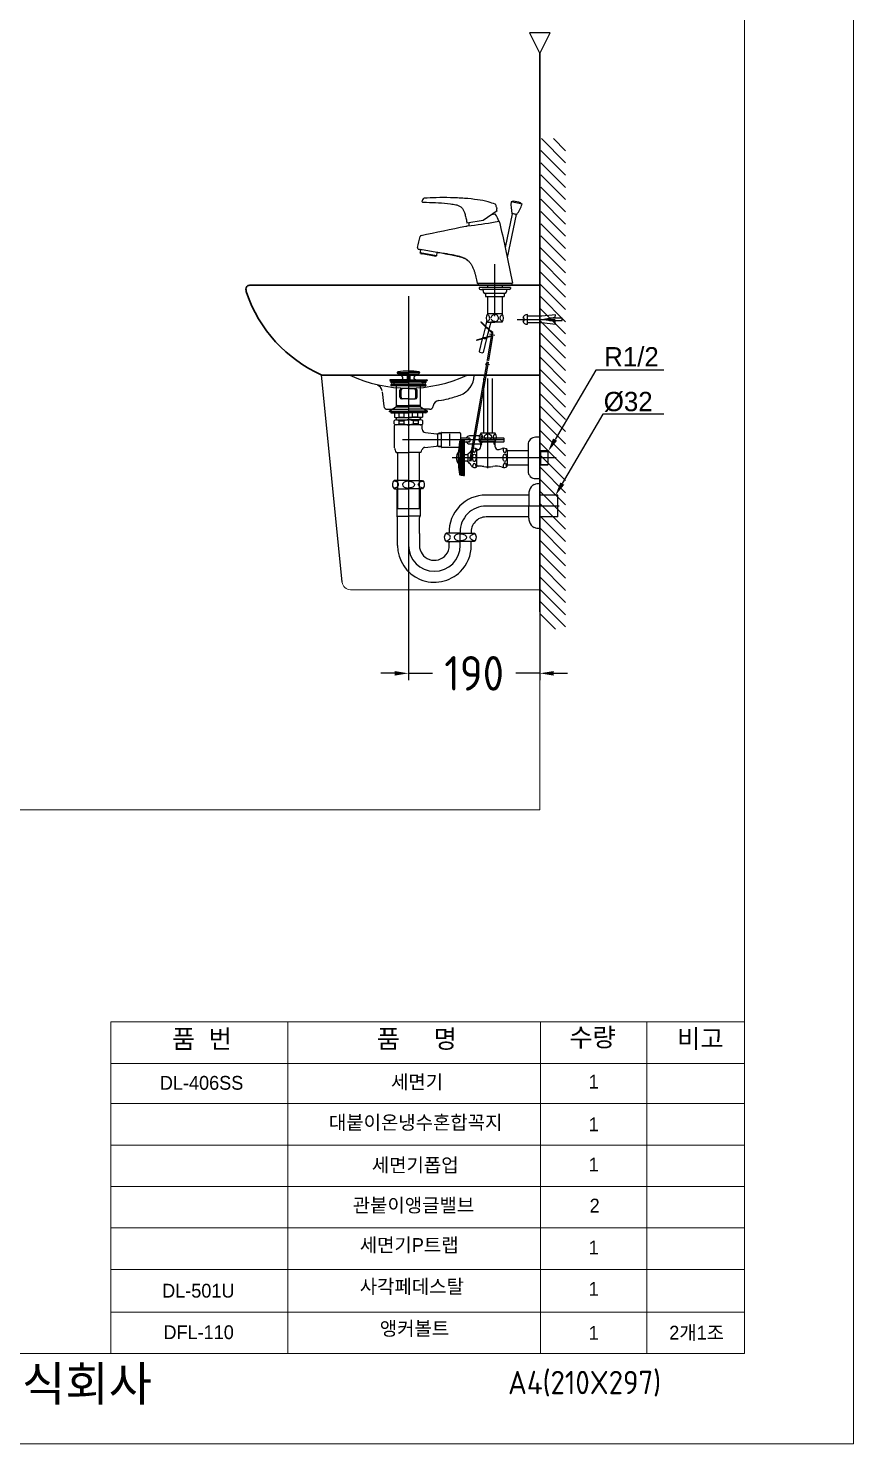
# Model space of a CAD drawing. Header units: millimetres. Extents: x 3662 to 6087, y -123 to 3307.
# Drawn here: x 4893 to 6087, y -123 to 1926 of the extents above; entities that cross this region are included whole.
import ezdxf
from ezdxf.lldxf.tags import DXFTag

# ---------------------------------------------------------------- set-up
doc = ezdxf.new("R2010")
doc.units = ezdxf.units.MM
doc.header["$LTSCALE"] = 0.1
doc.linetypes.add('DASHED', pattern=[0.75, 0.5, -0.25])
for name, color, linetype in [('001', 7, 'Continuous'), ('1', 1, 'Continuous'), ('3', 3, 'Continuous'), ('4', 4, 'Continuous'), ('6', 6, 'Continuous'), ('7', 7, 'Continuous'), ('CENTER', 2, 'CENTER'), ('CL', 2, 'CENTER'), ('D', 2, 'Continuous'), ('DEFAULT', 7, 'Continuous'), ('DWG', 7, 'Continuous'), ('HD', 2, 'HIDDEN'), ('MAIN', 7, 'Continuous')]:
    doc.layers.add(name, color=color, linetype=linetype)
for name, color, linetype, lineweight in [('AM_3', 6, 'HIDDEN', 15), ('c', 4, 'Continuous', 30), ('DIM', 3, 'Continuous', 15), ('YA', 140, 'Continuous', 15)]:
    doc.layers.add(name, color=color, linetype=linetype, lineweight=lineweight)
doc.styles.add('h', font='', dxfattribs={"height": 30})
doc.styles.get("Standard").update_dxf_attribs({"font": 'isocp.shx', "bigfont": 'whgtxt.shx'})
doc.styles.add('스타일1', font='txt.shx', dxfattribs={"bigfont": 'ghs.shx'})
doc.styles.get('h').set_extended_font_data('Haansoft Batang')
tags = doc.linetypes.add('CENTER', pattern=[50.8, 31.75, -6.35, 6.35, -6.35]).pattern_tags.tags
tags[10:11] = [DXFTag(74, 4), DXFTag(75, 0), DXFTag(340, '0'), DXFTag(46, 1.0), DXFTag(50, 0.0), DXFTag(44, 0.0), DXFTag(45, 0.0)]
tags[8:9] = [DXFTag(74, 4), DXFTag(75, 0), DXFTag(340, '0'), DXFTag(46, 1.0), DXFTag(50, 0.0), DXFTag(44, 0.0), DXFTag(45, 0.0)]
tags[6:7] = [DXFTag(74, 4), DXFTag(75, 0), DXFTag(340, '0'), DXFTag(46, 1.0), DXFTag(50, 0.0), DXFTag(44, 0.0), DXFTag(45, 0.0)]
tags[4:5] = [DXFTag(74, 4), DXFTag(75, 0), DXFTag(340, '0'), DXFTag(46, 1.0), DXFTag(50, 0.0), DXFTag(44, 0.0), DXFTag(45, 0.0)]
tags = doc.linetypes.add('HIDDEN', pattern=[9.525, 6.35, -3.175]).pattern_tags.tags
tags[6:7] = [DXFTag(74, 4), DXFTag(75, 0), DXFTag(340, '0'), DXFTag(46, 1.0), DXFTag(50, 0.0), DXFTag(44, 0.0), DXFTag(45, 0.0)]
tags[4:5] = [DXFTag(74, 4), DXFTag(75, 0), DXFTag(340, '0'), DXFTag(46, 1.0), DXFTag(50, 0.0), DXFTag(44, 0.0), DXFTag(45, 0.0)]
doc.dimstyles.get("Standard").update_dxf_attribs({"dimscale": 10, "dimtxt": 3, "dimasz": 2, "dimexe": 1, "dimexo": 0, "dimgap": 1, "dimtad": 0, "dimtih": 1, "dimtoh": 1, "dimdec": 0, "dimdsep": 46, "dimtxsty": 'Standard', "dimcen": 2, "dimadec": 0, "dimazin": 0, "dimtfac": 1, "dimtdec": 4, "dimtmove": 0, "dimatfit": 3, "dimfxl": 0, "dimtolj": 1, "dimtzin": 0, "dimarcsym": 0})

# ---------------------------------------------------------------- blocks, each defined once
blk = doc.blocks.new('A$C06682C92')
at = {"layer": '6', "color": 0}
for p, q in [((45.5, 145), (45.5, 66)), ((51.9, 15.3), (51.9, 145)), ((58.2, 145), (58.2, 66)), ((58.2, 66), (41.4, 66)), ((62.4, 66), (58.2, 66)), ((11, 54), (11, 30)), ((11.6, 54.5), (12.4, 54.5)), ((12.4, 54.5), (12.9, 55)), ((12.4, 54.5), (12.4, 30)), ((12.9, 55), (12.9, 30)), ((12.9, 55), (16.1, 55)), ((12.9, 54.6), (16.4, 54.6)), ((12.9, 53.6), (16.4, 53.6)), ((12.9, 52.6), (16.4, 52.6)), ((12.9, 51.6), (16.4, 51.6)), ((12.9, 50.6), (16.4, 50.6)), ((12.9, 49.6), (16.4, 49.6)), ((12.9, 48.6), (16.4, 48.6)), ((12.9, 47.6), (16.4, 47.6)), ((12.9, 46.6), (16.4, 46.6)), ((12.9, 45.6), (16.4, 45.6)), ((12.9, 44.6), (16.4, 44.6)), ((12.9, 43.6), (16.4, 43.6)), ((12.9, 42.6), (16.4, 42.6)), ((12.9, 41.6), (16.4, 41.6)), ((16.4, 55.5), (17.9, 55.5)), ((16.4, 55.3), (16.4, 55.5)), ((16.4, 55.3), (16.4, 30)), ((17.9, 54.5), (17.9, 55.5)), ((17.9, 30), (17.9, 54.5)), ((27.9, 41.3), (27.3, 40.4)), ((36, 42), (36, 42.7)), ((36, 18), (36, 42)), ((36.9, 42), (36, 42)), ((36.9, 41.2), (36, 41.2)), ((36.9, 41.2), (38.2, 42.2)), ((36.9, 41.2), (36.9, 42)), ((41.4, 46.5), (41.4, 54)), ((62.4, 54), (41.4, 54)), ((42.6, 50), (41.4, 50)), ((42.6, 50), (41.4, 47.8)), ((42.6, 50), (42.6, 54)), ((61.1, 50), (61.1, 54)), ((62.4, 50), (61.1, 50)), ((61.1, 50), (62.4, 47.8)), ((62.4, 46.1), (62.4, 54)), ((79.9, 39.3), (79.9, 42)), ((109.9, 49), (109.9, 11)), ((126.9, 60), (120.9, 60)), ((126.9, 0), (126.9, 60)), ((150.4, 30), (0, 30)), ((11, 6), (11, 30)), ((12.4, 5.5), (12.4, 30)), ((12.9, 40.6), (16.4, 40.6)), ((12.9, 39.6), (16.4, 39.6)), ((12.9, 38.6), (16.4, 38.6)), ((12.9, 37.6), (16.4, 37.6)), ((12.9, 36.6), (16.4, 36.6)), ((12.9, 35.6), (16.4, 35.6)), ((12.9, 34.6), (16.4, 34.6)), ((12.9, 33.6), (16.4, 33.6)), ((12.9, 32.6), (16.4, 32.6)), ((12.9, 31.6), (16.4, 31.6)), ((12.9, 30.6), (16.4, 30.6)), ((12.9, 5), (12.9, 30)), ((12.9, 29.4), (16.4, 29.4)), ((12.9, 28.4), (16.4, 28.4)), ((12.9, 27.4), (16.4, 27.4)), ((12.9, 26.4), (16.4, 26.4)), ((12.9, 25.4), (16.4, 25.4)), ((12.9, 24.4), (16.4, 24.4)), ((12.9, 23.4), (16.4, 23.4)), ((12.9, 22.4), (16.4, 22.4)), ((12.9, 21.4), (16.4, 21.4)), ((16.4, 4.7), (16.4, 30)), ((23, 34.7), (17.9, 34.7)), ((17.9, 4.5), (17.9, 30)), ((23, 25.2), (17.9, 25.2)), ((23, 35.7), (23, 34.7)), ((23, 34.7), (23, 25.2)), ((23, 24.3), (23, 25.2)), ((109.9, 40.2), (79.9, 40.2)), ((79.9, 39.2), (79.9, 20.7)), ((79.9, 18), (79.9, 20.7)), ((137.9, 40.2), (126.9, 40.2)), ((126.9, 39.6), (126.9, 20.4)), ((128.4, 39.2), (127.4, 40.2)), ((127.4, 19.7), (128.4, 20.7)), ((128.4, 19.7), (128.4, 40.2)), ((128.4, 39.2), (138.9, 39.2)), ((128.4, 20.7), (138.9, 20.7)), ((138.9, 39.2), (137.9, 40.2)), ((137.9, 19.7), (138.9, 20.7)), ((138.8, 20.7), (138.8, 39.2)), ((11.6, 5.5), (12.4, 5.5)), ((12.4, 5.5), (12.9, 5)), ((12.9, 20.4), (16.4, 20.4)), ((12.9, 19.4), (16.4, 19.4)), ((12.9, 18.4), (16.4, 18.4)), ((12.9, 17.4), (16.4, 17.4)), ((12.9, 16.4), (16.4, 16.4)), ((12.9, 15.4), (16.4, 15.4)), ((12.9, 14.4), (16.4, 14.4)), ((12.9, 13.4), (16.4, 13.4)), ((12.9, 12.4), (16.4, 12.4)), ((12.9, 11.4), (16.4, 11.4)), ((12.9, 10.4), (16.4, 10.4)), ((12.9, 9.4), (16.4, 9.4)), ((12.9, 8.4), (16.4, 8.4)), ((12.9, 7.4), (16.4, 7.4)), ((12.9, 6.4), (16.4, 6.4)), ((12.9, 5.4), (16.4, 5.4)), ((12.9, 5), (16.1, 5)), ((16.4, 4.5), (16.4, 4.7)), ((16.4, 4.5), (17.9, 4.5)), ((27.9, 18.7), (27.3, 19.6)), ((36.9, 18.7), (36, 18.7)), ((36, 17.3), (36, 18)), ((39.6, 18), (36, 18)), ((36.9, 18), (36.9, 18.7)), ((36.9, 18.7), (38.2, 18)), ((109.9, 19.7), (79.9, 19.7)), ((79.9, 19.7), (79.9, 19.6)), ((79.9, 18), (79.9, 19.6)), ((137.9, 19.7), (126.9, 19.7)), ((120.9, 0), (126.9, 0))]:
    blk.add_line(p, q, dxfattribs=at)
for centre, radius, start, end in [((49.4, 60), 10, 143.1301, 216.8699), ((54.4, 60), 10, 323.1301, 36.8699), ((153.9, 30), 145, 170.5066, 178.0569), ((11.6, 53.8), 0.7, 90, 170.5066), ((16.1, 55.3), 0.3, 270, 0), ((32.5, 38.6), 5.36, 49.5694, 150), ((36.9, 46.5), 4.5, 270, 0), ((66.4, 46.1), 4, 180, 277.7117), ((63.6, 66.7), 24.8, 277.7117, 290.9661), ((75, 37), 7, 45.4871, 110.9661), ((120.9, 49), 11, 90, 180), ((20.1, 30), 14, 141.7859, 179.7527), ((20.1, 30.1), 14, 180.2473, 218.2141), ((153.9, 30), 145, 178.0569, 189.4934), ((15.2, 47.4), 14, 303.8098, 330), ((15.2, 12.6), 14, 30, 56.1902), ((11.6, 6.2), 0.7, 189.4934, 270), ((16.1, 4.7), 0.3, 0, 90), ((32.5, 21.4), 5.36, 210, 310.4306), ((39.6, -20), 38, 80.6952, 90), ((51.9, 55), 38, 260.6952, 280.7373), ((63.6, -6.7), 24.8, 69.0339, 100.7373), ((75, 23), 7, 249.0339, 314.5), ((120.9, 11), 11, 180, 270)]:
    blk.add_arc(centre, radius, start, end, dxfattribs=at)
for centre, major_axis, ratio, start_param, end_param in [((39.1, 60.2), (-5.23, 0), 0.866391, 1.800504, 4.443058), ((64.6, 60.2), (5.23, 0), 0.866391, 1.824119, 4.49897), ((32.2, 43.6), (0, 5.4), 0.478204, 1.649187, 4.692658), ((76.3, 42.5), (0, 5.22), 0.46009, 1.292018, 4.793095), ((32.2, 16.7), (0, 5.4), 0.478204, 4.6817, 7.825213), ((76.3, 17.6), (0, 5.22), 0.46009, 4.613779, 8.15122)]:
    blk.add_ellipse(centre, major_axis=major_axis, ratio=ratio, start_param=start_param, end_param=end_param, dxfattribs=at)
for centre, major_axis, ratio in [((51.9, 60.2), (5.23, 0), 0.866391), ((32.2, 30), (0, -5.4), 0.478204), ((76.3, 30), (0, -5.22), 0.46009)]:
    blk.add_ellipse(centre, major_axis=major_axis, ratio=ratio, dxfattribs=at)
blk = doc.blocks.new('*D18')
at = {"color": 0, "lineweight": -2}
for p, q in [((5443, 1178.2), (5443, 982)), ((5633, 1080.9), (5633, 982)), ((5423, 992), (5403, 992)), ((5443, 992), (5477.9, 992)), ((5633, 992), (5598.1, 992)), ((5653, 992), (5673, 992))]:
    blk.add_line(p, q, dxfattribs=at)
at = {"color": 0}
for points in [[(5423, 995.3), (5423, 988.7), (5443, 992)], [(5653, 995.3), (5653, 988.7), (5633, 992)]]:
    blk.add_solid(points, dxfattribs=at)
at = {"layer": 'Defpoints', "color": 0}
for p in [(5443, 1178.2), (5633, 1080.9), (5633, 992)]:
    blk.add_point(p, dxfattribs=at)
at = {"color": 0, "insert": (5538, 992), "char_height": 50, "attachment_point": 5}
blk.add_mtext('\\A1;190', dxfattribs=at)

msp = doc.modelspace()

# ---------------------------------------------------------------- linework, layer by layer
at = {"color": 7, "linetype": 'DASHED'}
msp.add_line((5568, 1556.8), (5568, 1568.2), dxfattribs=at)
at = {"color": 7}
msp.add_line((5553.4, 1553.8), (5582.6, 1553.8), dxfattribs=at)
at = {"linetype": 'CENTER'}
msp.add_line((5600.4, 1504.3, -465.1), (5655.1, 1504.3, -465.1), dxfattribs=at)
at = {"color": 0}
for p, q in [((5537.8, 1423.1), (5537.8, 1423.8)), ((5473.6, 1374.2), (5443, 1374.2)), ((5478.7, 1379.1), (5478.6, 1378.6))]:
    msp.add_line(p, q, dxfattribs=at)
at = {"elevation": -465.1}
msp.add_lwpolyline([(5615, 1497.2), (5615, 1511.4, 0.316317), (5608.3, 1506.7), (5610.1, 1506.7), (5610.1, 1501.9), (5608.3, 1501.9, 0.316317)], format="xyb", close=True, dxfattribs=at)
for points in [[(5615, 1499.8), (5630.8, 1499.8), (5635.9, 1499.8), (5655.5, 1497.6), (5655.2, 1501.2), (5635.9, 1504.3), (5655.2, 1507.7), (5655.8, 1510.8), (5635.9, 1508.8), (5630.8, 1508.8), (5615, 1508.8)], [(5647, 1502.5), (5665.5, 1502.5), (5665.4, 1506.1), (5646.1, 1506.1)]]:
    msp.add_lwpolyline(points, dxfattribs=at)
at = {"color": 0}
msp.add_lwpolyline([(5405, 1399.7), (5407.4, 1378.6, 0.380968), (5412.4, 1374.2), (5443, 1374.2)], format="xyb", dxfattribs=at)
for centre, radius, start, end in [((5443, 1604.8), 200, 244.83, 295.17), ((5507.8, 1423.1), 30, 289.6299, 0), ((5394.9, 1399.7), 10, 6.5791, 71.4373), ((5443, 1604.8), 222.9, 285.0168, 289.6299), ((5473.6, 1379.2), 5.01, 270, 353.4209), ((5488.5, 1377.1), 10, 98.0642, 168.6153), ((5461.4, 1568.7), 183.5, 278.0642, 282.3932)]:
    msp.add_arc(centre, radius, start, end, dxfattribs=at)
at = {"layer": '001', "color": 7, "linetype": 'Continuous'}
msp.add_line((5347, 1123.9), (5317.4, 1423.9), dxfattribs=at)
at = {"layer": '1', "color": 7, "linetype": 'ByBlock'}
for p, q in [((5713.9, 1430.8), (5655.1, 1330.3)), ((5812.3, 1430.8), (5713.9, 1430.8)), ((5724.4, 1367.1), (5665.5, 1266.6)), ((5812.3, 1367.1), (5724.4, 1367.1))]:
    msp.add_line(p, q, dxfattribs=at)
at = {"layer": '1', "color": 7}
for points in [[(5658, 1328.6), (5652.2, 1332), (5645, 1313.1)], [(5668.4, 1264.9), (5662.7, 1268.3), (5655.4, 1249.3)]]:
    msp.add_solid(points, dxfattribs=at)
at = {"layer": '3', "color": 0}
for p, q in [((5416, 1416.4), (5416, 1415.8)), ((5416, 1415.8), (5443, 1415.8)), ((5416, 1415.8), (5418.2, 1414.3)), ((5425.7, 1416.8), (5416.4, 1416.8)), ((5417.7, 1414.1), (5417.7, 1412.8)), ((5424, 1414.3), (5417.9, 1414.3)), ((5424, 1414.3), (5443, 1414.3)), ((5443, 1416.8), (5425.7, 1416.8)), ((5428, 1425.4), (5426.8, 1427.5)), ((5426.9, 1427.3), (5443, 1427.3)), ((5443, 1425.4), (5428, 1425.4)), ((5430.5, 1425.2), (5441.3, 1424.5)), ((5434.7, 1420.5), (5432, 1424.4)), ((5432.7, 1416.8), (5434.1, 1417.6)), ((5443, 1425.4), (5441.3, 1424.5)), ((5441.3, 1424.5), (5441.3, 1416.8)), ((5442.5, 1425.1), (5442.1, 1418.7)), ((5442.1, 1418.8), (5443, 1418.8)), ((5442.3, 1416.8), (5442.1, 1418.8)), ((5459.1, 1427.3), (5443, 1427.3)), ((5443, 1425.4), (5444.8, 1424.5)), ((5443, 1425.4), (5458, 1425.4)), ((5444, 1418.8), (5443, 1418.8)), ((5443, 1416.8), (5460.3, 1416.8)), ((5470, 1415.8), (5443, 1415.8)), ((5462, 1414.3), (5443, 1414.3)), ((5443.5, 1425.1), (5444, 1418.7)), ((5443.8, 1416.8), (5444, 1418.8)), ((5455.5, 1425.2), (5444.8, 1424.5)), ((5444.8, 1424.5), (5444.8, 1416.8)), ((5451.3, 1420.5), (5454, 1424.4)), ((5453.4, 1416.8), (5451.9, 1417.6)), ((5458, 1425.4), (5459.2, 1427.5)), ((5460.3, 1416.8), (5469.6, 1416.8)), ((5462, 1414.3), (5468.1, 1414.3)), ((5470, 1415.8), (5467.9, 1414.3)), ((5468.3, 1414.1), (5468.3, 1412.8)), ((5470, 1416.4), (5470, 1415.8)), ((5417.7, 1409.8), (5417.7, 1408.5)), ((5443, 1408.3), (5417.9, 1408.3)), ((5443, 1412.3), (5418.2, 1412.3)), ((5443, 1410.3), (5418.2, 1410.3)), ((5425.5, 1377.7), (5425.5, 1408.3)), ((5430.6, 1391.8), (5430.6, 1401.8)), ((5432.4, 1391.8), (5432.4, 1401.8)), ((5443, 1404.3), (5433.1, 1404.3)), ((5443, 1412.3), (5467.8, 1412.3)), ((5443, 1410.3), (5467.8, 1410.3)), ((5443, 1408.3), (5468.1, 1408.3)), ((5443, 1404.3), (5452.9, 1404.3)), ((5453.6, 1391.8), (5453.6, 1401.8)), ((5455.4, 1391.8), (5455.4, 1401.8)), ((5460.5, 1377.7), (5460.5, 1408.3)), ((5468.3, 1409.8), (5468.3, 1408.5)), ((5425.5, 1377.7), (5415.5, 1371.7)), ((5426.2, 1379.8), (5425.5, 1381)), ((5425.5, 1379.8), (5443, 1379.8)), ((5425.5, 1377.7), (5443, 1377.7)), ((5426.2, 1377.7), (5426.2, 1379.8)), ((5443, 1389.3), (5433.1, 1389.3)), ((5443, 1389.3), (5452.9, 1389.3)), ((5460.5, 1379.8), (5443, 1379.8)), ((5460.5, 1377.7), (5443, 1377.7)), ((5459.8, 1379.8), (5460.5, 1381)), ((5459.8, 1377.7), (5459.8, 1379.8)), ((5460.5, 1377.7), (5470.5, 1371.7)), ((5415.5, 1371.7), (5443, 1371.7)), ((5415.5, 1370.7), (5415.5, 1371.7)), ((5425.5, 1370.7), (5415.5, 1370.7)), ((5417.3, 1370.7), (5417.3, 1369.4)), ((5417.8, 1368.9), (5422.8, 1368.9)), ((5422.3, 1353.2), (5422.3, 1357.4)), ((5422.8, 1368.9), (5443, 1368.9)), ((5422.8, 1368.9), (5422.8, 1362.8)), ((5423.8, 1362.2), (5422.8, 1362.8)), ((5423.8, 1362.2), (5425.2, 1362.2)), ((5425.2, 1362.2), (5443, 1362.2)), ((5460.5, 1370.7), (5425.5, 1370.7)), ((5425.5, 1358.8), (5425.5, 1362.2)), ((5425.7, 1358.8), (5442.8, 1358.8)), ((5429, 1357.4), (5429, 1353.2)), ((5429, 1357.4), (5436.4, 1357.4)), ((5429, 1353.2), (5436.4, 1353.2)), ((5429.6, 1362.8), (5429.6, 1368.9)), ((5429.6, 1362.8), (5437, 1362.8)), ((5436.4, 1357.4), (5436.4, 1353.2)), ((5437, 1362.8), (5437, 1368.9)), ((5470.5, 1371.7), (5443, 1371.7)), ((5463.2, 1368.9), (5443, 1368.9)), ((5460.8, 1362.2), (5443, 1362.2)), ((5460.4, 1358.8), (5443.3, 1358.8)), ((5449, 1362.8), (5449, 1368.9)), ((5456.4, 1362.8), (5449, 1362.8)), ((5457, 1357.4), (5449.6, 1357.4)), ((5449.6, 1357.4), (5449.6, 1353.2)), ((5457, 1353.2), (5449.6, 1353.2)), ((5456.4, 1362.8), (5456.4, 1368.9)), ((5457, 1357.4), (5457, 1353.2)), ((5460.5, 1370.7), (5470.5, 1370.7)), ((5460.5, 1358.8), (5460.5, 1362.2)), ((5462.2, 1362.2), (5460.8, 1362.2)), ((5462.2, 1362.2), (5463.2, 1362.8)), ((5468.2, 1368.9), (5463.2, 1368.9)), ((5463.2, 1368.9), (5463.2, 1362.8)), ((5463.8, 1353.2), (5463.8, 1357.4)), ((5468.7, 1370.7), (5468.7, 1369.4)), ((5470.5, 1370.7), (5470.5, 1371.7)), ((5423, 1318.2), (5423, 1350.8)), ((5443, 1351.8), (5424, 1351.8)), ((5460.4, 1351.8), (5443, 1351.8)), ((5459.8, 1351.8), (5460.4, 1351.8)), ((5460.4, 1351.8), (5460.8, 1351.8)), ((5462, 1351.8), (5460.5, 1351.8)), ((5463, 1345.4), (5463, 1350.8)), ((5467.5, 1340.5), (5483.5, 1338.7)), ((5485.5, 1339), (5490.6, 1339)), ((5485.7, 1320.6), (5485.7, 1339.1)), ((5487, 1339.8), (5487, 1339)), ((5490.7, 1339.8), (5487, 1339.8)), ((5490.6, 1339), (5490.6, 1340)), ((5490.6, 1319.6), (5490.6, 1339)), ((5491.4, 1340.8), (5516.6, 1340.8)), ((5503, 1321.3), (5503, 1338.7)), ((5525.4, 1332.3), (5517.9, 1332.3)), ((5518.1, 1339.3), (5518.1, 1333.5)), ((5518.1, 1333.5), (5518.1, 1320.3)), ((5531.4, 1332.3), (5525.4, 1332.3)), ((5542.4, 1335.6), (5531.3, 1335.6)), ((5545.7, 1335.6), (5542.4, 1335.6)), ((5581, 1332.3), (5545.6, 1332.3)), ((5581.5, 1331.8), (5581, 1332.3)), ((5581.5, 1327.8), (5581.5, 1331.8)), ((5425, 1311.8), (5443, 1311.8)), ((5427.1, 1311.8), (5427.1, 1230.8)), ((5503, 1329.8), (5434.5, 1329.8)), ((5461, 1311.8), (5443, 1311.8)), ((5458.9, 1230.8), (5458.9, 1311.8)), ((5466.9, 1319.1), (5483.5, 1320.9)), ((5485.7, 1320.6), (5490.6, 1320.6)), ((5487, 1319.8), (5487, 1320.6)), ((5490.7, 1319.8), (5487, 1319.8)), ((5516.6, 1318.8), (5491.4, 1318.8)), ((5581.5, 1329.8), (5503, 1329.8)), ((5518.7, 1327.3), (5531.4, 1327.3)), ((5531.3, 1324.1), (5542.7, 1324.1)), ((5542.7, 1324.1), (5545.7, 1324.1)), ((5545.6, 1327.3), (5581, 1327.3)), ((5581, 1327.3), (5581.5, 1327.8)), ((5427.1, 1230.8), (5458.9, 1230.8)), ((5458.9, 1230.8), (5458.2, 1230.8))]:
    msp.add_line(p, q, dxfattribs=at)
for points in [[(5530, 1332.3, -0.044238), (5530.2, 1332.6, -0.189273), (5530.7, 1332.8, -0.189273), (5531.1, 1332.6, -0.101059), (5531.6, 1331.9, -0.059302), (5531.9, 1331, -0.045722), (5532, 1329.8, -0.045722)], [(5547, 1332.3, 0.044238), (5546.8, 1332.6, 0.189273), (5546.3, 1332.8, 0.189273), (5545.9, 1332.6, 0.101059), (5545.4, 1331.9, 0.059302), (5545.1, 1331, 0.045722), (5545, 1329.8, 0.045722)], [(5532, 1329.8, -0.045722), (5531.9, 1328.6, -0.059302), (5531.6, 1327.7, -0.101059), (5531.1, 1327, -0.189273), (5530.7, 1326.9, -0.189273), (5530.2, 1327, -0.044238), (5530, 1327.3, -0.059302)], [(5545, 1329.8, 0.045722), (5545.1, 1328.6, 0.059302), (5545.4, 1327.7, 0.101059), (5545.9, 1327, 0.189273), (5546.3, 1326.9, 0.189273), (5546.8, 1327, 0.044238), (5547, 1327.3, 0.059302)]]:
    msp.add_lwpolyline(points, format="xyb", dxfattribs=at)
for centre, radius, start, end in [((5416.4, 1416.4), 0.4, 90, 180), ((5417.9, 1414.1), 0.2, 90, 180), ((5427.9, 1427.3), 1.1, 97.3204, 169.4262), ((5443, 1309.4), 120, 90, 97.3204), ((5430.4, 1423.2), 2, 35.2023, 86.2618), ((5433.1, 1419.4), 2, 300, 35.2023), ((5443, 1309.4), 120, 82.6796, 90), ((5452.9, 1419.4), 2, 144.7977, 240), ((5455.6, 1423.2), 2, 93.7382, 144.7977), ((5458.2, 1427.3), 1.1, 10.5738, 82.6796), ((5468.1, 1414.1), 0.2, 0, 90), ((5469.6, 1416.4), 0.4, 0, 90), ((5418.2, 1412.8), 0.5, 180, 270), ((5418.2, 1409.8), 0.5, 90, 180), ((5417.9, 1408.5), 0.2, 180, 270), ((5421.5, 1411.3), 1, 270, 90), ((5433.1, 1401.8), 2.5, 90, 180), ((5434.9, 1401.8), 2.5, 90, 180), ((5451.1, 1401.8), 2.5, 0, 90), ((5452.9, 1401.8), 2.5, 0, 90), ((5464.5, 1411.3), 1, 90, 270), ((5467.8, 1412.8), 0.5, 270, 0), ((5467.8, 1409.8), 0.5, 0, 90), ((5468.1, 1408.5), 0.2, 270, 0), ((5433.1, 1391.8), 2.5, 180, 270), ((5434.9, 1391.8), 2.5, 180, 270), ((5451.1, 1391.8), 2.5, 270, 0), ((5452.9, 1391.8), 2.5, 270, 0), ((5417.8, 1369.4), 0.5, 180, 270), ((5425.7, 1354.1), 4.7, 43.9409, 136.0591), ((5425.7, 1356.5), 4.7, 223.9409, 316.0591), ((5426.2, 1372.4), 10.2, 250.5679, 289.4321), ((5442.5, 1345.2), 13.6, 89.0643, 116.6472), ((5442.5, 1365.4), 13.6, 243.3528, 270.9357), ((5442.8, 1391.7), 29.5, 258.5956, 270.3737), ((5443.2, 1391.7), 29.5, 269.6263, 281.4044), ((5443.5, 1345.2), 13.6, 63.3528, 90.9357), ((5443.5, 1365.4), 13.6, 269.0643, 296.6472), ((5459.8, 1372.4), 10.2, 250.5679, 289.4321), ((5460.4, 1354.1), 4.7, 43.9409, 136.0591), ((5460.4, 1356.5), 4.7, 223.9409, 316.0591), ((5468.2, 1369.4), 0.5, 270, 0), ((5424, 1350.8), 1, 90, 180), ((5462, 1350.8), 1, 0, 90), ((5468, 1345.4), 5, 180, 263.8845), ((5483.9, 1343.7), 5, 265.3322, 308.1927), ((5491.4, 1340), 0.8, 90, 180), ((5516.6, 1339.3), 1.5, 0, 90), ((5531.3, 1330.6), 5, 90.0143, 159.527), ((5545.7, 1330.6), 5, 20.5016, 90.0143), ((5436, 1318.7), 13, 182.42, 212.3), ((5450, 1318.7), 13, 327.7, 345.0405), ((5467.4, 1314.1), 5, 96.1155, 165.0405), ((5483.9, 1315.9), 5, 51.8073, 94.6678), ((5491.4, 1319.6), 0.8, 180, 270), ((5516.6, 1320.3), 1.5, 270, 0), ((5531.3, 1329.1), 5, 200.5016, 270.0143), ((5545.7, 1329.1), 5, 270.0143, 339.527)]:
    msp.add_arc(centre, radius, start, end, dxfattribs=at)
at = {"layer": '4', "color": 0}
for p, q in [((5426.8, 1271.2), (5422.5, 1271.2)), ((5426.8, 1271.2), (5422.5, 1271.2)), ((5443, 1271.2), (5426.8, 1271.2)), ((5443, 1271.2), (5426.8, 1271.2)), ((5443, 1271.2), (5459.3, 1271.2)), ((5443, 1271.2), (5459.3, 1271.2)), ((5459.3, 1271.2), (5463.5, 1271.2)), ((5459.3, 1271.2), (5463.5, 1271.2)), ((5422.9, 1259.2), (5422.5, 1259.2)), ((5422.9, 1259.2), (5443, 1259.2)), ((5426.2, 1259.2), (5426.2, 1219.4)), ((5463.2, 1259.2), (5443, 1259.2)), ((5459.8, 1259.2), (5459.8, 1219.4)), ((5463.2, 1259.2), (5463.5, 1259.2)), ((5617, 1250.1), (5555.2, 1250.1)), ((5617, 1251.6), (5617, 1234.2)), ((5659.1, 1250.1), (5633, 1250.1)), ((5659.1, 1218.3), (5659.1, 1250.1)), ((5661.1, 1234.2), (5555.2, 1234.2)), ((5617, 1216.8), (5617, 1234.2)), ((5426.2, 1219.4), (5443, 1219.4)), ((5427.1, 1177.2), (5427.1, 1217.8)), ((5459.8, 1219.4), (5443, 1219.4)), ((5458.9, 1194.6), (5458.9, 1217.8)), ((5617, 1218.3), (5555.2, 1218.3)), ((5659.1, 1218.3), (5633, 1218.3)), ((5458.9, 1194.6), (5458.9, 1177.2)), ((5501.7, 1194.9), (5497.4, 1194.9)), ((5517.9, 1194.9), (5501.7, 1194.9)), ((5517.9, 1194.9), (5518, 1194.9)), ((5518, 1177.2), (5518, 1195.9)), ((5518.1, 1194.9), (5518, 1194.9)), ((5518.1, 1194.9), (5534.3, 1194.9)), ((5534.3, 1194.9), (5538.6, 1194.9)), ((5497.8, 1182.9), (5517.9, 1182.9)), ((5501.2, 1182.9), (5501.2, 1182.2)), ((5502.1, 1177.2), (5502.1, 1180.7)), ((5538.2, 1182.9), (5518.1, 1182.9)), ((5533.9, 1177.2), (5533.9, 1182.9))]:
    msp.add_line(p, q, dxfattribs=at)
for points in [[(5428.8, 1265.2, 0.155217), (5428.2, 1267.1, 0.106747), (5426.2, 1269, 0.073043), (5423.4, 1270.1, 0.028511), (5421.7, 1270.4, 0.059523)], [(5457.2, 1265.2, -0.155217), (5457.8, 1267.1, -0.106747), (5459.9, 1269, -0.073043), (5462.6, 1270.1, -0.028511), (5464.4, 1270.4, -0.059523)], [(5421.7, 1260, 0.028511), (5423.4, 1260.3, 0.073043), (5426.2, 1261.5, 0.106747), (5428.2, 1263.4, 0.155217), (5428.8, 1265.2, 0.155217)], [(5434.7, 1266.9, 0.32729), (5434.7, 1263.5, 0.106373), (5436.8, 1261.7, 0.071219), (5439.5, 1260.6, 0.057537), (5443, 1260.2, 0.057537)], [(5443, 1270.2, 0.057537), (5439.5, 1269.8, 0.071219), (5436.8, 1268.7, 0.106373), (5434.7, 1266.9, 0.159483)], [(5443, 1270.2, 0.057537), (5439.5, 1269.8, 0.071219), (5436.8, 1268.7, 0.106373), (5434.7, 1266.9, 0.159483)], [(5443, 1270.2, -0.057537), (5446.6, 1269.8, -0.071219), (5449.3, 1268.7, -0.106373), (5451.3, 1266.9, -0.159483)], [(5443, 1270.2, -0.057537), (5446.6, 1269.8, -0.071219), (5449.3, 1268.7, -0.106373), (5451.3, 1266.9, -0.159483)], [(5451.3, 1266.9, -0.32729), (5451.3, 1263.5, -0.106373), (5449.3, 1261.7, -0.071219), (5446.6, 1260.6, -0.057537), (5443, 1260.2, -0.057537)], [(5464.4, 1260, -0.028511), (5462.6, 1260.3, -0.073043), (5459.9, 1261.5, -0.106747), (5457.8, 1263.4, -0.155217), (5457.2, 1265.2, -0.155217)], [(5503.7, 1188.9, 0.155217), (5503.1, 1190.8, 0.106747), (5501.1, 1192.7, 0.073043), (5498.3, 1193.8, 0.028511), (5496.6, 1194.1, 0.059523)], [(5496.6, 1183.7, 0.028511), (5498.3, 1184, 0.073043), (5501.1, 1185.2, 0.106747), (5503.1, 1187.1, 0.155217), (5503.7, 1188.9, 0.155217)], [(5509.7, 1190.6, 0.32729), (5509.7, 1187.2, 0.106373), (5511.7, 1185.4, 0.071219), (5514.4, 1184.3, 0.057537), (5517.9, 1183.9, 0.057537)], [(5518, 1193.9, 0.05879), (5514.4, 1193.5, 0.071219), (5511.7, 1192.4, 0.106373), (5509.7, 1190.6, 0.159483)], [(5518, 1193.9, -0.05879), (5521.6, 1193.5, -0.071219), (5524.3, 1192.4, -0.106373), (5526.4, 1190.6, -0.159483)], [(5526.4, 1190.6, -0.32729), (5526.4, 1187.2, -0.106373), (5524.3, 1185.4, -0.071219), (5521.6, 1184.3, -0.057537), (5518.1, 1183.9, -0.057537)], [(5532.3, 1188.9, -0.155217), (5532.9, 1190.8, -0.106747), (5534.9, 1192.7, -0.073043), (5537.7, 1193.8, -0.028511), (5539.4, 1194.1, -0.059523)], [(5539.4, 1183.7, -0.028511), (5537.7, 1184, -0.073043), (5534.9, 1185.2, -0.106747), (5532.9, 1187.1, -0.155217), (5532.3, 1188.9, -0.155217)]]:
    msp.add_lwpolyline(points, format="xyb", dxfattribs=at)
for centre, radius, start, end in [((5427.8, 1265.2), 8, 131.4096, 228.5904), ((5458.3, 1265.2), 8, 311.4096, 48.5904), ((5555.2, 1196.7), 53.4, 90, 181.9326), ((5637, 1250.7), 20, 146.2077, 177.4359), ((5628.4, 1255.8), 10, 111.1927, 142.8035), ((5634.5, 1236.7), 30, 92.866, 109.0071), ((5555.2, 1196.7), 37.5, 90, 180.654), ((5427.2, 1219.4), 1, 180, 238.7026), ((5426.2, 1217.8), 0.925, 0, 58.7026), ((5459.8, 1217.8), 0.925, 121.2974, 180), ((5458.8, 1219.4), 1, 301.2974, 0), ((5555.2, 1196.7), 21.6, 90, 184.7747), ((5637, 1217.7), 20, 182.5641, 213.7923), ((5502.7, 1188.9), 8, 131.4096, 228.5904), ((5533.3, 1188.9), 8, 311.4096, 48.5904), ((5628.4, 1212.6), 10, 217.1965, 248.8073), ((5634.5, 1231.7), 30, 250.9929, 267.134), ((5480.5, 1177.2), 53.4, 180, 314.9403), ((5480.5, 1177.2), 37.5, 180, 0), ((5480.5, 1177.2), 21.6, 180, 320.796), ((5480.5, 1177.2), 21.6, 320.796, 0), ((5485.2, 1171.6), 19.2, 28.0637, 33.4561), ((5480.5, 1177.2), 53.4, 314.9403, 0)]:
    msp.add_arc(centre, radius, start, end, dxfattribs=at)
at = {"layer": '7'}
for p, q in [((5571.1, 1661.7), (5551, 1647.6)), ((5570.2, 1666.8), (5570.6, 1664.9)), ((5594.4, 1675.4), (5591.4, 1674.5)), ((5607.6, 1671.1), (5591.4, 1674.5)), ((5594.4, 1675.4), (5594.5, 1675.4)), ((5605.2, 1673.1), (5605.2, 1673.1)), ((5605.2, 1673.1), (5607.6, 1671.1)), ((5551, 1647.6), (5527.5, 1643.5)), ((5568.4, 1656.7), (5562.4, 1655.6)), ((5568.6, 1645.5), (5574, 1646.5)), ((5593.1, 1657.3), (5582.8, 1608.6)), ((5599, 1656.1), (5585.8, 1593.9)), ((5599.7, 1656.2), (5592.6, 1657.7)), ((5593, 1657.3), (5594.1, 1657.1)), ((5598, 1656.3), (5594.1, 1657.1)), ((5598, 1656.3), (5599.2, 1656)), ((5460.6, 1605.4), (5459.7, 1600.5)), ((5460.6, 1599.8), (5459.7, 1600.5)), ((5483.4, 1596.3), (5459.7, 1600.5)), ((5484.2, 1601.3), (5460.6, 1605.4)), ((5460.6, 1599.8), (5462.3, 1599.5)), ((5480.6, 1596.2), (5462.3, 1599.5)), ((5480.1, 1596.1), (5462.7, 1599.2)), ((5484.2, 1601.3), (5483.4, 1596.3)), ((5484.7, 1601.2), (5484.2, 1601.3)), ((5582.8, 1608.6), (5593.4, 1556.8)), ((5480.6, 1596.2), (5482.3, 1595.9)), ((5482.3, 1595.9), (5483.4, 1596.3)), ((5542.6, 1556.8), (5542.5, 1557.3)), ((5542.6, 1556.8), (5593.4, 1556.8)), ((5543.6, 1556.8), (5543.6, 1553.8)), ((5543.6, 1553.8), (5571.1, 1553.8)), ((5571.1, 1553.8), (5592.4, 1553.8)), ((5592.4, 1556.8), (5592.4, 1553.8))]:
    msp.add_line(p, q, dxfattribs=at)
for centre, radius, start, end in [((5464, 1675.3), 1.5, 154.2972, 270.8052), ((5465.6, 1678.3), 1.5, 93.6966, 151.3141), ((5568, 1669.7), 1.5, 12.9441, 66.1922), ((5661.3, 1670.9), 70, 177.0153, 190.8327), ((5589.5, 1625.7), 50, 71.7204, 84.2796), ((5542.2, 1696.2), 70, 325.1673, 338.9847), ((5565.1, 1641.3), 35, 175.6305, 182.5585), ((5568.4, 1656.2), 0.5, 34.0977, 100), ((5539.9, 1636.8), 35, 15.8809, 34.0977), ((5572.9, 1644.8), 2, 12.5419, 57.7542), ((5593.1, 1657.8), 0.5, 190.8327, 258), ((5599.3, 1656.5), 0.5, 258, 325.1673), ((5461.7, 1624), 2, 103.7822, 164.229), ((5458.2, 1607.9), 2, 167.6446, 258.9831), ((5462.8, 1599.7), 0.5, 206.8699, 260), ((5480.2, 1596.6), 0.5, 260, 313.1301)]:
    msp.add_arc(centre, radius, start, end, dxfattribs=at)
for points in [[(5568.6, 1671), (5558.5, 1674.4), (5543, 1677.5), (5524.2, 1679.5), (5503.7, 1680.5), (5483.1, 1680.5), (5465.5, 1679.8)], [(5464.2, 1679), (5462.7, 1675.9)], [(5464, 1673.8), (5469.1, 1673.8), (5486.5, 1673.3), (5503.8, 1671.6), (5511.7, 1670.3)], [(5511.7, 1670.3), (5513.8, 1669.7), (5515.9, 1668.9), (5517.7, 1667.7), (5519.5, 1666.4), (5521, 1664.8), (5522.3, 1663), (5523.3, 1661), (5524, 1659)], [(5570.2, 1666.8), (5569.8, 1668.4), (5569.5, 1670)], [(5571, 1661.9), (5570.8, 1662.7), (5570.7, 1663.4), (5570.6, 1664), (5570.6, 1664.5), (5570.6, 1664.8), (5570.6, 1664.9)], [(5461.2, 1625.9), (5526.1, 1639.5)], [(5524, 1659), (5524.8, 1656.2), (5526.3, 1649.9), (5527.5, 1643.6), (5527.5, 1643.5)], [(5526.1, 1639.5), (5526.4, 1639.5), (5527.2, 1639.5), (5528.5, 1639.6), (5568.6, 1645.5)], [(5460.1, 1605.4), (5460.3, 1605.4), (5460.6, 1605.4)], [(5495.1, 1599.6), (5486.4, 1600.9), (5484.7, 1601.2)], [(5512.2, 1596.4), (5508.5, 1597.2), (5504.4, 1598), (5500, 1598.8), (5495.1, 1599.6)], [(5495.1, 1599.6), (5501.2, 1598.6), (5507.2, 1597.5), (5512.2, 1596.4)], [(5528.7, 1589.8), (5527.2, 1590.9), (5524.8, 1592.3), (5522.3, 1593.4), (5519.8, 1594.4), (5517.2, 1595.2), (5514.8, 1595.8), (5512.2, 1596.4)], [(5512.2, 1596.4), (5517.4, 1595.1), (5522.2, 1593.5), (5526.3, 1591.5), (5528.7, 1589.8)], [(5529.3, 1589.2), (5528.7, 1589.8)], [(5528.7, 1589.8), (5529.3, 1589.2)], [(5529.3, 1589.2), (5532.3, 1586), (5534.7, 1582.2), (5536.6, 1578.2), (5538.2, 1574.1), (5539.5, 1569.9), (5540.6, 1565.7), (5541.6, 1561.5), (5542.5, 1557.3)]]:
    msp.add_spline(points, degree=3, dxfattribs=at)
for points in [[(5571.1, 1661.7), (5571, 1661.8), (5571, 1661.8), (5571, 1661.9)], [(5574.8, 1645.2), (5577.5, 1633), (5580.1, 1620.8), (5582.8, 1608.6)], [(5456.2, 1608.3), (5457.4, 1613.7), (5458.6, 1619.1), (5459.8, 1624.5)]]:
    msp.add_open_spline(points, degree=3, dxfattribs=at)
msp.add_open_spline([(5457.8, 1605.9), (5458.2, 1605.8), (5458.9, 1605.7), (5459.7, 1605.5), (5460.1, 1605.4)], degree=3, knots=[0.173317, 0.173317, 0.173317, 0.173317, 1.25795, 2.514058, 2.514058, 2.514058, 2.514058], dxfattribs=at)
at = {"layer": 'AM_3', "color": 0, "linetype": 'ByBlock'}
for p, q in [((5615, 1504.3, -465.1), (5615, 1504.3, -465.1)), ((5633, 1504.3, -465.1), (5633, 1486.2, -465.1)), ((5633, 982), (5633, 794.3)), ((4861, 794.3), (5633, 794.3)), ((5197.9, 129.1), (5012.5, 129.1))]:
    msp.add_line(p, q, dxfattribs=at)
at = {"layer": 'c', "color": 7}
for p, q in [((5633, 1889.1), (5633, 1080.9)), ((5213.5, 1553.8), (5553.3, 1553.8)), ((5582.4, 1553.8), (5631.3, 1553.8)), ((5633, 1423.8), (5317.7, 1423.8))]:
    msp.add_line(p, q, dxfattribs=at)
for centre, radius, start, end in [((5222.7, 1547.4), 14.8, 170.4946, 196.8847), ((5213.2, 1548.7), 5.13, 118.6112, 167.1499), ((5400.5, 1609), 202.9, 198.9584, 245.9214), ((5213.4, 1547.8), 6, 90, 116.6009), ((5631.3, 1552.2), 1.67, 0, 90)]:
    msp.add_arc(centre, radius, start, end, dxfattribs=at)
at = {"layer": 'CENTER', "color": 0, "linetype": 'CENTER', "ltscale": 2}
for p, q in [((5443, 1537.8), (5443, 1210.6)), ((5443, 1505.4), (5443, 1178.2))]:
    msp.add_line(p, q, dxfattribs=at)
at = {"layer": 'CL', "color": 0}
for p, q in [((5568, 1509), (5568, 1584.1)), ((5552.7, 1478.7), (5553.6, 1475.5)), ((5553.9, 1440.2), (5560.2, 1439.1))]:
    msp.add_line(p, q, dxfattribs=at)
at = {"layer": 'D', "color": 0}
msp.add_line((5568, 1527.1), (5568, 1528.1), dxfattribs=at)
at = {"layer": 'DEFAULT', "color": 0}
for p, q in [((5670.4, 1730.8), (5635.3, 1766)), ((5670.4, 1748.5), (5653, 1766)), ((5670.4, 1713.2), (5634.7, 1748.9)), ((5670.4, 1695.5), (5634.7, 1731.2)), ((5670.4, 1677.8), (5634.7, 1713.5)), ((5670.4, 1660.1), (5634.7, 1695.9)), ((5670.4, 1642.4), (5634.7, 1678.2)), ((5670.4, 1624.8), (5634.7, 1660.5)), ((5670.4, 1607.1), (5634.7, 1642.8)), ((5670.4, 1589.4), (5634.7, 1625.1)), ((5670.4, 1571.7), (5634.1, 1608.1)), ((5670.4, 1554.1), (5634.1, 1590.4)), ((5670.4, 1536.4), (5634.1, 1572.7)), ((5670.4, 1518.7), (5634.1, 1555)), ((5670.4, 1501), (5634.1, 1537.3)), ((5670.4, 1483.3), (5634.1, 1519.7)), ((5670.4, 1465.7), (5634.1, 1502)), ((5670.4, 1448), (5634.1, 1484.3)), ((5670.4, 1430.3), (5634.1, 1466.6)), ((5670.4, 1412.6), (5634.1, 1449)), ((5670.4, 1395), (5634.1, 1431.3)), ((5670.4, 1377.3), (5634.1, 1413.6)), ((5670.4, 1359.6), (5634.1, 1395.9)), ((5670.4, 1341.9), (5634.1, 1378.2)), ((5670.4, 1324.2), (5634.1, 1360.6)), ((5670.4, 1306.6), (5634.1, 1342.9)), ((5670.4, 1288.9), (5634.1, 1325.2)), ((5670.4, 1271.2), (5634.1, 1307.5)), ((5670.4, 1253.5), (5634.1, 1289.9)), ((5670.4, 1235.9), (5634.1, 1272.2)), ((5670.4, 1218.2), (5634.1, 1254.5)), ((5670.4, 1200.5), (5634.1, 1236.8)), ((5670.4, 1182.8), (5634.1, 1219.2)), ((5670.4, 1165.1), (5634.1, 1201.5)), ((5670.4, 1147.5), (5634.1, 1183.8)), ((5670.4, 1129.8), (5634.1, 1166.1)), ((5670.4, 1112.1), (5634.1, 1148.4)), ((5670.4, 1094.4), (5634.1, 1130.8)), ((5670.4, 1076.8), (5634.1, 1113.1)), ((5670.4, 1059.1), (5634.1, 1095.4)), ((5655.8, 1056), (5634.1, 1077.7))]:
    msp.add_line(p, q, dxfattribs=at)
at = {"layer": 'DIM', "color": 0}
for p, q in [((5359, 1113.1), (5634.1, 1113.1)), ((5633.9, 487.3), (5633.9, 7.3)), ((5787.9, 487.3), (5787.9, 7.3)), ((5012.5, 427.3), (5929, 427.3)), ((5012.5, 369.1), (5929, 369.1)), ((5012.5, 309.1), (5929, 309.1)), ((5012.5, 249.1), (5929, 249.1))]:
    msp.add_line(p, q, dxfattribs=at)
msp.add_arc((5359, 1125.1), 12, 185.6429, 270, dxfattribs=at)
at = {"layer": 'DWG'}
for p, q in [((5593.2, 1553.8), (5532.6, 1553.8)), ((5590.5, 1550.5), (5545.5, 1550.5)), ((5545.5, 1550.5), (5545.5, 1549)), ((5547, 1547.5), (5549.5, 1547.5)), ((5586.5, 1547.5), (5549.5, 1547.5)), ((5551, 1546), (5551, 1544.5)), ((5553, 1542.5), (5583, 1542.5)), ((5554.5, 1541), (5554.5, 1537.5)), ((5557.5, 1553.8), (5557.5, 1550.5)), ((5578.5, 1553.8), (5578.5, 1550.5)), ((5581.5, 1541), (5581.5, 1537.5)), ((5585, 1546), (5585, 1544.5)), ((5589, 1547.5), (5586.5, 1547.5)), ((5590.5, 1550.5), (5590.5, 1549)), ((5590.5, 1550.5), (5590.5, 1549))]:
    msp.add_line(p, q, dxfattribs=at)
at = {"layer": 'DWG', "color": 0}
for p, q in [((5554.5, 1537.5), (5581.5, 1537.5)), ((5557.5, 1537.5), (5557.5, 1512.3)), ((5578.5, 1537.5), (5578.5, 1512.3)), ((5547.9, 1500.1), (5548.3, 1500.6)), ((5564.2, 1484.4), (5547.9, 1500.1)), ((5564.7, 1484.8), (5548.3, 1500.6)), ((5556.3, 1502.3), (5554, 1493)), ((5578.5, 1512.3), (5557.5, 1512.3)), ((5557.5, 1500.3), (5568, 1500.3)), ((5562, 1500.3), (5559.8, 1491.5)), ((5568, 1500.3), (5562, 1500.3)), ((5578.5, 1500.3), (5568, 1500.3)), ((5563.3, 1480.5), (5541.5, 1474.3)), ((5563.5, 1480), (5541.6, 1473.7)), ((5549.8, 1476.1), (5545.3, 1457.9)), ((5550.3, 1478), (5550, 1476.7)), ((5550.1, 1476.8), (5550.3, 1476.2)), ((5550.3, 1478), (5552.6, 1477.5)), ((5553.8, 1492.3), (5550.5, 1478.7)), ((5550.5, 1478.7), (5553.9, 1477.8)), ((5550.9, 1478.6), (5550.8, 1477.9)), ((5556.1, 1476.6), (5551.1, 1456.5)), ((5553.7, 1477.2), (5556.1, 1476.6)), ((5553.8, 1492.3), (5556.8, 1491.6)), ((5554, 1493), (5555.8, 1492.5)), ((5554.5, 1492.9), (5554.3, 1492.2)), ((5555.1, 1477.6), (5556.3, 1477.3)), ((5555.8, 1477.4), (5555.6, 1476.7)), ((5555.9, 1478.4), (5556.1, 1477.8)), ((5556.5, 1477.9), (5556.3, 1477.3)), ((5559.3, 1489.2), (5556.6, 1478.6)), ((5562.8, 1479.6), (5556.9, 1445.6)), ((5557, 1492.2), (5559.8, 1491.5)), ((5558, 1491.3), (5559.7, 1490.8)), ((5564.8, 1479.6), (5558.8, 1444.8)), ((5559.4, 1491.6), (5559.2, 1491)), ((5559.7, 1490.8), (5559.4, 1489.9)), ((5562.7, 1487.5), (5562.3, 1487.1)), ((5563.4, 1484.6), (5562.4, 1480.7)), ((5562.4, 1480.7), (5563.6, 1480.4)), ((5564.9, 1485.4), (5562.7, 1487.5)), ((5563.3, 1480.5), (5563.4, 1479.9)), ((5563.4, 1484.6), (5564.5, 1484.3)), ((5563.4, 1479.9), (5563.6, 1480.4)), ((5563.5, 1480), (5564.8, 1479.6)), ((5564, 1479.8), (5565.2, 1484.5)), ((5564.2, 1484.4), (5564.7, 1484.8)), ((5564.7, 1484.8), (5564.5, 1484.3)), ((5541.5, 1474.3), (5541.6, 1473.7)), ((5545.3, 1457.9), (5546, 1456.7)), ((5546, 1456.7), (5549.9, 1455.8)), ((5551.1, 1456.5), (5549.9, 1455.8)), ((5556.4, 1442.7), (5531.2, 1299.1)), ((5558.2, 1441.9), (5533.3, 1299.2)), ((5556.4, 1442.7), (5556.7, 1442.7)), ((5556.5, 1445.6), (5556.8, 1445.5)), ((5556.7, 1442.7), (5556.6, 1442.5)), ((5556.6, 1442.5), (5558.2, 1442.2)), ((5556.8, 1445.5), (5556.8, 1445.3)), ((5557.1, 1445.4), (5558.7, 1445.1)), ((5558.2, 1442.2), (5558.2, 1441.9)), ((5558.2, 1441.9), (5558.2, 1441.9)), ((5558.7, 1445.1), (5558.7, 1444.8)), ((5558.7, 1444.8), (5558.8, 1444.8))]:
    msp.add_line(p, q, dxfattribs=at)
for points in [[(5560.5, 1506.3, 0.096683), (5560.1, 1508.2, 0.097724), (5559.1, 1509.9, 0.099233), (5557.5, 1510.9, 0.038645), (5556.8, 1511.2, 0.100326)], [(5556.8, 1501.5, 0.038645), (5557.5, 1501.7, 0.099233), (5559.1, 1502.8, 0.097724), (5560.1, 1504.4, 0.096683), (5560.5, 1506.3, 0.096683)], [(5562.7, 1506.3, -0.096683), (5563.1, 1508.2, -0.097724), (5564.1, 1509.9, -0.099233), (5565.7, 1510.9, -0.121633), (5568, 1511.3, -0.121633)], [(5568, 1501.3, -0.121633), (5565.7, 1501.7, -0.099233), (5564.1, 1502.8, -0.097724), (5563.1, 1504.4, -0.002649), (5563.1, 1504.5, -0.002649)], [(5564.5, 1510.2, -0.074942), (5565.7, 1510.9, -0.121633), (5568, 1511.3)], [(5573.3, 1506.3, 0.096683), (5572.9, 1508.2, 0.097724), (5571.9, 1509.9, 0.099233), (5570.3, 1510.9, 0.121633), (5568, 1511.3, 0.121633)], [(5568, 1501.3, 0.121633), (5570.3, 1501.7, 0.099233), (5571.9, 1502.8, 0.097724), (5572.9, 1504.4, 0.096683), (5573.3, 1506.3, 0.096683)], [(5575.5, 1506.3, -0.096683), (5575.9, 1508.2, -0.097724), (5577, 1509.9, -0.099233), (5578.5, 1510.9, -0.038645), (5579.3, 1511.2, -0.100326)], [(5579.3, 1501.5, -0.038645), (5578.5, 1501.7, -0.099233), (5577, 1502.8, -0.097724), (5575.9, 1504.4, -0.096683), (5575.5, 1506.3, -0.096683)]]:
    msp.add_lwpolyline(points, format="xyb", dxfattribs=at)
at = {"layer": 'DWG'}
for centre, radius, start, end in [((5547, 1549), 1.5, 180, 270), ((5549.5, 1546), 1.5, 0, 90), ((5553, 1544.5), 2, 180, 270), ((5553, 1541), 1.5, 0, 90), ((5583, 1541), 1.5, 90, 180), ((5583, 1544.5), 2, 270, 0), ((5586.5, 1546), 1.5, 90, 180), ((5589, 1549), 1.5, 270, 0)]:
    msp.add_arc(centre, radius, start, end, dxfattribs=at)
at = {"layer": 'DWG', "color": 0}
for centre, radius, start, end in [((5565.5, 1506.3), 10, 143.1301, 216.8699), ((5570.5, 1506.3), 10, 323.1301, 36.8699), ((5564.2, 1484.7), 1, 346, 46.1011)]:
    msp.add_arc(centre, radius, start, end, dxfattribs=at)
at = {"layer": 'HD', "color": 0}
for p, q in [((5554.4, 1493.9), (5554.8, 1494.3)), ((5558.7, 1489.7), (5559.1, 1490.2)), ((5560, 1483.4), (5567.3, 1481.6))]:
    msp.add_line(p, q, dxfattribs=at)
at = {"layer": 'MAIN', "color": 0}
msp.add_lwpolyline([(5648, 1919.1), (5618, 1919.1), (5633, 1889.1), (5648, 1919.1)], dxfattribs=at)
at = {"layer": 'YA', "color": 7}
for p, q in [((5929, 3187.3), (5929, 7.3)), ((5012.5, 487.3), (5929, 487.3)), ((5012.5, 7.3), (5012.5, 487.3)), ((5268.5, 7.3), (5268.5, 487.3)), ((5012.5, 189.1), (5929, 189.1)), ((5012.5, 129.1), (5929, 129.1)), ((5012.5, 67.3), (5929, 67.3)), ((3853, 7.3), (5929, 7.3))]:
    msp.add_line(p, q, dxfattribs=at)
at = {"layer": 'YA', "color": 0}
msp.add_lwpolyline([(3661.6, -123.2), (6087.1, -123.2), (6087.1, 3307.2), (3661.6, 3307.2)], close=True, dxfattribs=at)

# ---------------------------------------------------------------- block references
at = {"color": 0}
msp.add_blockref('A$C06682C92', (5506.1, 1273.8), dxfattribs=at)

# ---------------------------------------------------------------- texts
at = {"layer": '1', "color": 7, "insert": (5765.6, 1450), "char_height": 28, "width": 69.895, "attachment_point": 5, "style": 'h'}
msp.add_mtext('R1/2', dxfattribs=at)
at = {"layer": '1', "color": 7, "insert": (5760.9, 1384.9, 0), "char_height": 28, "attachment_point": 5, "style": 'h'}
msp.add_mtext('%%C32', dxfattribs=at)
at = {"layer": 'DIM', "color": 0, "attachment_point": 1, "style": '스타일1'}
for s, insert, char_height in [('{\\fGulim|b0|i0|c129|p50;품  번}', (5100.8, 476.1), 26.746), ('{\\fGulim|b0|i0|c129|p50;품     명}', (5397.2, 476.3), 26.746), ('{\\fGulim|b0|i0|c129|p50;수량}', (5675.7, 478.5), 26.746), ('{\\fGulim|b0|i0|c129|p50;비고}', (5831.7, 476.6), 26.746), ('{\\fGulim|b0|i0|c129|p50;1\\P}', (5703.7, 410.9), 20), ('{\\fGulim|b0|i0|c129|p50;1\\P}', (5703.7, 349.1), 20), ('{\\fGulim|b0|i0|c129|p50;1\\P}', (5703.7, 290.9), 20), ('{\\fGulim|b0|i0|c129|p50;2\\P}', (5705.1, 231.5), 20), ('{\\fGulim|b0|i0|c129|p50;1\\P}', (5703.7, 170.9), 20), ('{\\fGulim|b0|i0|c129|p50;1\\P}', (5703.7, 110.9), 20), ('{\\fGulim|b0|i0|c129|p50;1\\P}', (5703.7, 47.3), 20)]:
    msp.add_mtext(s, dxfattribs=dict(at, insert=insert, char_height=char_height))
for s, insert, char_height, width in [('{\\fGulim|b0|i0|c129|p50;세면기}', (5417.8, 410.5), 20, 147), ('{\\fGulim|b0|i0|c129|p50;DL-406SS}', (5083.3, 409.2), 20, 17), ('{\\fGulim|b0|i0|c129|p50;대붙이온냉수혼합꼭지}', (5327.9, 351.8), 20, 290), ('{\\fGulim|b0|i0|c129|p50;세면기폽업}', (5390, 290.1), 20, 315), ('{\\fGulim|b0|i0|c129|p50;관붙이앵글밸브}', (5362.4, 232.1), 20, 212), ('{\\fGulim|b0|i0|c129|p50;세면기P트랩}', (5372.5, 174.4), 20, 212), ('{\\fGulim|b0|i0|c129|p50;DL-501U}', (5086.6, 108.3), 20, 147), ('{\\fGulim|b0|i0|c129|p50;사각페데스탈}', (5372.5, 114.4), 20, 212), ('{\\fGulim|b0|i0|c129|p50;DFL-110}', (5088.5, 48.2), 20, 147), ('{\\fGulim|b0|i0|c129|p50;앵커볼트}', (5401.5, 53.6), 20, 212), ('{\\fGulim|b0|i0|c129|p50;2개1조}', (5820.3, 47.5), 20, 212), ('{\\fGulim|b0|i0|c129|p50;       대림통상주식회사\\P}', (4442.9, -11.5), 50, 1090)]:
    msp.add_mtext(s, dxfattribs=dict(at, insert=insert, char_height=char_height, width=width))
at = {"layer": 'YA', "color": 7}
msp.add_text('A4(210X297)', height=33.819, dxfattribs=at).set_placement((5587, -51.5))

# ---------------------------------------------------------------- dimensions: what is measured, and where the dimension line sits
at = {"color": 0}
dim = msp.add_linear_dim(base=(5633, 992), p1=(5443, 1178.2), p2=(5633, 1080.9), dimstyle='Standard', override={"dimtxt": 5, "dimgap": 2}, dxfattribs=at)
dim.commit()
dim.dimension.update_dxf_attribs({"geometry": '*D18', "text_midpoint": (5538, 992)})

doc.saveas('drawing.dxf')
